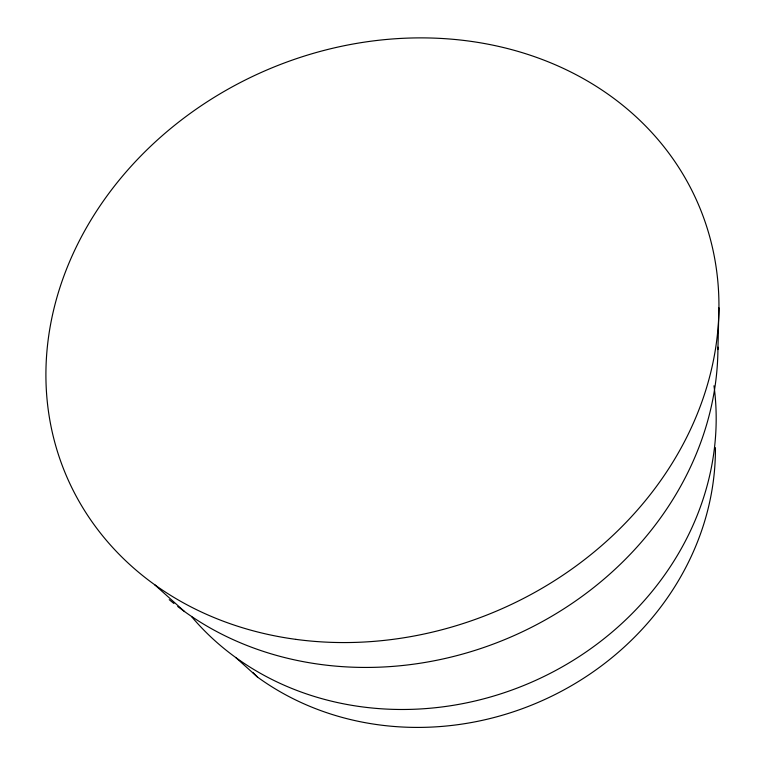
<?xml version="1.0" encoding="UTF-8"?>
<svg xmlns="http://www.w3.org/2000/svg" width="765" height="765" viewBox="0 0 765 765"><rect width="100%" height="100%" fill="white"/><g stroke="black" fill="none" stroke-linecap="round" stroke-linejoin="round"><path stroke-width="1.15" d="M717.914 349.557L718.937 307.846M154.568 584.642L184.585 611.589M235.687 657.47L257.614 677.168A281.759 254.994 -23.4 0 0 554.864 694.63A281.759 254.994 -23.4 0 0 715.428 447.678M252.766 672.435L257.614 677.168M713.984 385.79A295.08 263.849 -23.4 0 1 532.976 681.577A295.08 263.849 -23.4 0 1 191.661 616.714M717.924 347.147A325.919 283.27 -23.4 0 1 524.235 630.895A325.919 283.27 -23.4 0 1 177.757 606.502M173.932 603.499A325.919 283.27 -23.4 0 1 169.228 599.655M295.883 639.368A343.906 293.903 -23.4 0 0 707.329 228.649A343.906 293.903 -23.4 0 0 144.078 152.656A343.906 293.903 -23.4 0 0 295.883 639.368"/></g></svg>
